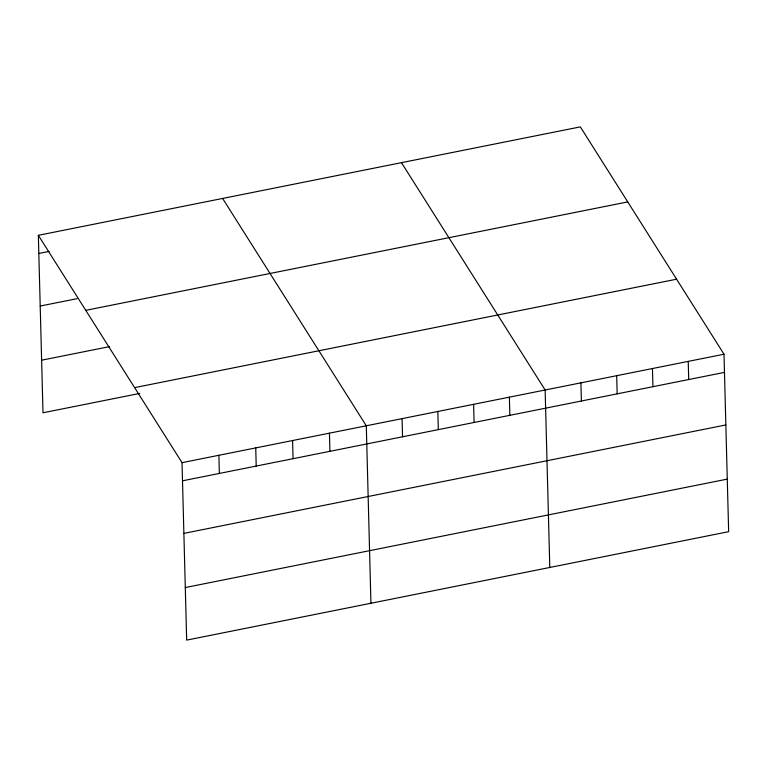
<?xml version="1.0" encoding="UTF-8"?>
<svg xmlns="http://www.w3.org/2000/svg" width="767" height="767" viewBox="0 0 767 767"><rect width="100%" height="100%" fill="white"/><g stroke="black" fill="none" stroke-linecap="round" stroke-linejoin="round"><path stroke-width="1.15" d="M38.35 235.316L580.331 126.881L724 354.22L728.65 531.684L186.669 640.119L182.028 462.654L38.35 235.316L43 412.78L139.738 393.423M38.829 253.465L49.193 251.394M40.2 306.043L77.055 298.67M85.76 310.338L627.742 201.903M41.619 360.202L109.576 346.607M134.608 387.632L676.59 279.198M182.028 462.654L724 354.22M182.498 480.813L724.479 372.378M183.879 533.381L725.85 424.947M185.298 587.551L727.269 479.116M401.477 162.662L545.145 390.01L549.795 567.475M222.622 198.442L366.3 425.79L370.94 603.255M688.229 361.382L688.708 379.531M652.458 368.534L652.938 386.693M616.687 375.696L617.167 393.845M580.916 382.848L581.396 401.007M509.384 397.162L509.854 415.311M473.613 404.324L474.083 422.473M437.842 411.476L438.312 429.625M402.071 418.629L402.541 436.787M329.446 433.163L329.915 451.312M292.591 440.536L293.061 458.695M255.737 447.909L256.207 466.068M218.883 455.282L219.352 473.44"/></g></svg>
